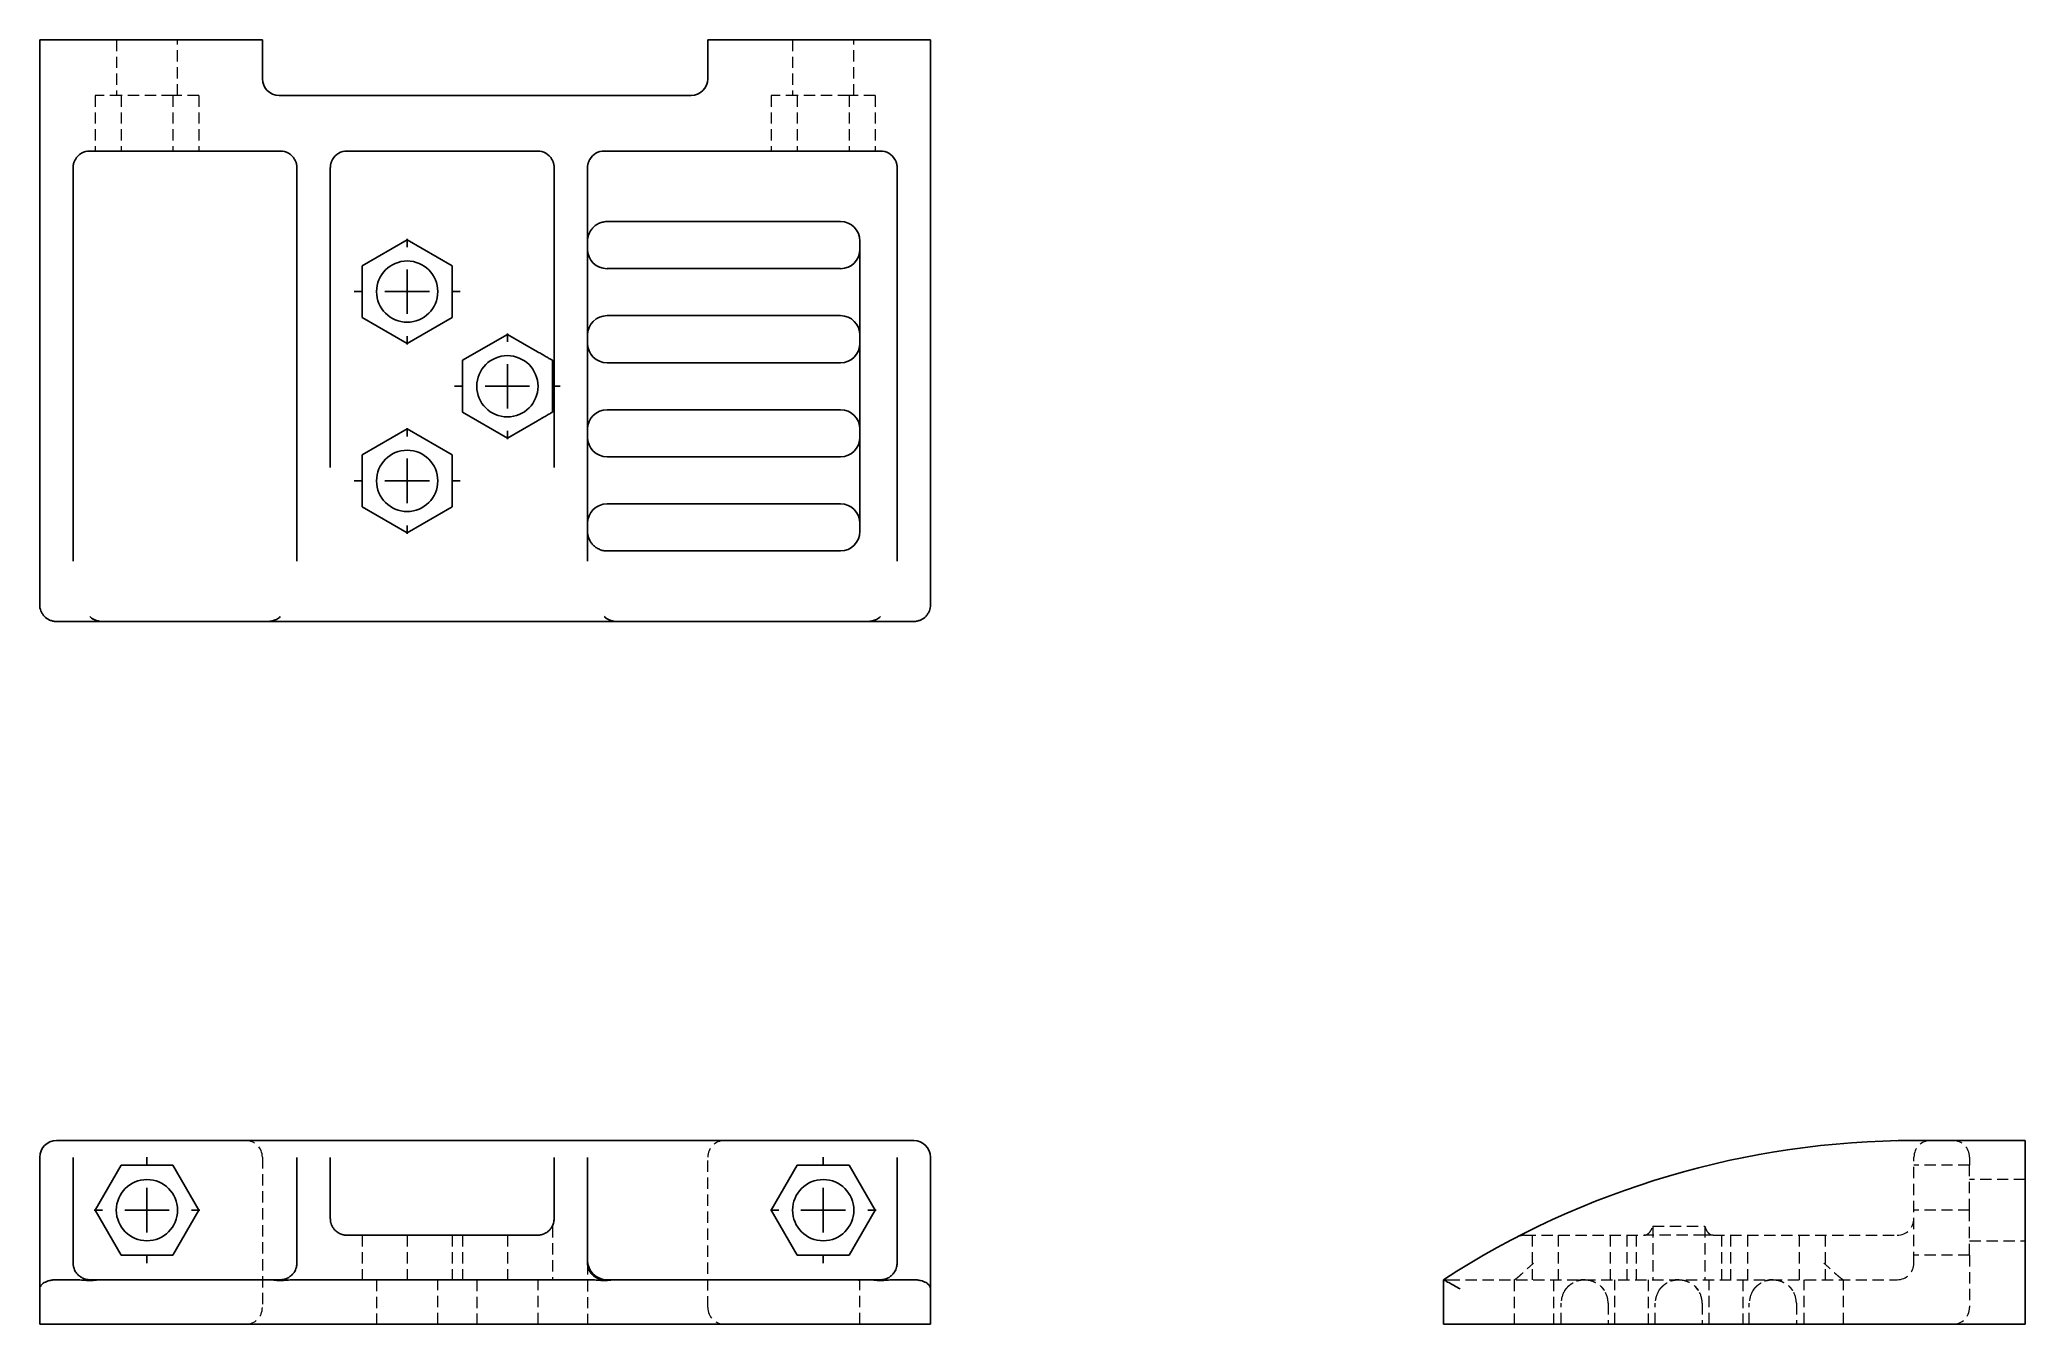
# Model space of a CAD drawing. Header units: millimetres. Extents: x 33 to 256, y 47 to 191.
import ezdxf

# ---------------------------------------------------------------- set-up
doc = ezdxf.new("R2010")
doc.units = ezdxf.units.MM
doc.linetypes.add('HIDDEN', pattern=[1.905, 1.27, -0.635])
doc.layers.add('10', color=7, linetype='Continuous')

# ---------------------------------------------------------------- blocks, each defined once
blk = doc.blocks.new('SW_CENTERMARKSYMBOL_0')
at = {"layer": '10', "color": 0}
for p, q in [((0, 5), (0, 5.9375)), ((0, 0), (0, 2.5)), ((-5, 0), (-5.9375, 0)), ((0, 0), (-2.5, 0)), ((0, 0), (0, -2.5)), ((0, 0), (2.5, 0)), ((5, 0), (5.9375, 0)), ((0, -5), (0, -5.9375))]:
    blk.add_line(p, q, dxfattribs=at)
blk = doc.blocks.new('SW_CENTERMARKSYMBOL_1')
at = {"layer": '10', "color": 0}
for p, q in [((0, 5), (0, 5.9375)), ((0, 0), (0, 2.5)), ((-5, 0), (-5.9375, 0)), ((0, 0), (-2.5, 0)), ((0, 0), (0, -2.5)), ((0, 0), (2.5, 0)), ((5, 0), (5.9375, 0)), ((0, -5), (0, -5.9375))]:
    blk.add_line(p, q, dxfattribs=at)
blk = doc.blocks.new('SW_CENTERMARKSYMBOL_2')
at = {"layer": '10', "color": 0}
for p, q in [((0, 5), (0, 5.9375)), ((0, 0), (0, 2.5)), ((-5, 0), (-5.9375, 0)), ((0, 0), (-2.5, 0)), ((0, 0), (0, -2.5)), ((0, 0), (2.5, 0)), ((5, 0), (5.9375, 0)), ((0, -5), (0, -5.9375))]:
    blk.add_line(p, q, dxfattribs=at)
blk = doc.blocks.new('SW_CENTERMARKSYMBOL_3')
at = {"layer": '10', "color": 0}
for p, q in [((0, 5), (0, 5.9375)), ((0, 0), (0, 2.5)), ((-5, 0), (-5.9375, 0)), ((0, 0), (-2.5, 0)), ((0, 0), (0, -2.5)), ((0, 0), (2.5, 0)), ((5, 0), (5.9375, 0)), ((0, -5), (0, -5.9375))]:
    blk.add_line(p, q, dxfattribs=at)
blk = doc.blocks.new('SW_CENTERMARKSYMBOL_4')
at = {"layer": '10', "color": 0}
for p, q in [((0, 5), (0, 5.9375)), ((0, 0), (0, 2.5)), ((-5, 0), (-5.9375, 0)), ((0, 0), (-2.5, 0)), ((0, 0), (0, -2.5)), ((0, 0), (2.5, 0)), ((5, 0), (5.9375, 0)), ((0, -5), (0, -5.9375))]:
    blk.add_line(p, q, dxfattribs=at)

msp = doc.modelspace()

# ---------------------------------------------------------------- linework, layer by layer
at = {"color": 7, "linetype": 'Continuous', "lineweight": 25}
for p, q in [((33, 178.4), (33, 190.9)), ((33, 190.9), (34.87, 190.9)), ((34.87, 190.9), (56.13, 190.9)), ((56.13, 190.9), (58, 190.9)), ((58, 190.9), (58, 186.52)), ((108, 186.52), (108, 190.9)), ((108, 190.9), (109.87, 190.9)), ((109.87, 190.9), (131.13, 190.9)), ((131.13, 190.9), (133, 190.9)), ((133, 190.9), (133, 178.4)), ((59.87, 184.65), (106.13, 184.65)), ((33, 127.46), (33, 178.4)), ((60, 178.4), (38.62, 178.4)), ((88.88, 178.4), (67.5, 178.4)), ((127.38, 178.4), (96.37, 178.4)), ((133, 178.4), (133, 127.46)), ((36.75, 176.53), (36.75, 132.36)), ((61.87, 132.36), (61.87, 176.53)), ((65.62, 176.53), (65.62, 142.88)), ((90.75, 142.88), (90.75, 176.53)), ((94.5, 176.53), (94.5, 132.36)), ((129.25, 132.36), (129.25, 176.53)), ((122.89, 170.48), (96.69, 170.48)), ((74.25, 168.45), (69.2, 165.53)), ((79.3, 165.53), (74.25, 168.45)), ((125.08, 166.6), (125.08, 168.29)), ((69.2, 165.53), (69.2, 159.7)), ((79.3, 159.7), (79.3, 165.53)), ((96.69, 165.2), (122.89, 165.2)), ((125.08, 162.56), (125.08, 166.6)), ((125.08, 158.51), (125.08, 162.56)), ((69.2, 159.7), (74.25, 156.79)), ((74.25, 156.79), (79.3, 159.7)), ((122.89, 159.92), (96.69, 159.92)), ((125.08, 156.04), (125.08, 158.51)), ((85.5, 157.82), (80.45, 154.91)), ((88.88, 155.87), (85.5, 157.82)), ((125.08, 151.99), (125.08, 156.04)), ((80.45, 154.91), (80.45, 149.08)), ((90.55, 149.08), (90.55, 154.91)), ((96.69, 154.63), (122.89, 154.63)), ((125.08, 147.95), (125.08, 151.99)), ((122.89, 149.35), (96.69, 149.35)), ((74.25, 147.2), (69.2, 144.28)), ((79.3, 144.28), (74.25, 147.2)), ((80.45, 149.08), (85.5, 146.17)), ((85.5, 146.17), (88.88, 148.11)), ((125.08, 145.47), (125.08, 147.95)), ((125.08, 141.43), (125.08, 145.47)), ((69.2, 144.28), (69.2, 138.45)), ((79.3, 138.45), (79.3, 144.28)), ((96.69, 144.07), (122.89, 144.07)), ((125.08, 137.39), (125.08, 141.43)), ((69.2, 138.45), (74.25, 135.54)), ((74.25, 135.54), (79.3, 138.45)), ((122.89, 138.79), (96.69, 138.79)), ((125.08, 135.7), (125.08, 137.39)), ((96.69, 133.51), (122.89, 133.51)), ((34.87, 125.59), (37.15, 125.59)), ((40.1, 125.59), (58.53, 125.59)), ((94.9, 125.59), (61.47, 125.59)), ((97.85, 125.59), (125.9, 125.59)), ((131.13, 125.59), (128.85, 125.59)), ((35.38, 67.31), (34.87, 67.31)), ((35.38, 67.31), (38.62, 67.31)), ((38.62, 67.31), (60, 67.31)), ((60, 67.31), (63.25, 67.31)), ((64.25, 67.31), (63.25, 67.31)), ((64.25, 67.31), (67.5, 67.31)), ((67.5, 67.31), (88.88, 67.31)), ((88.88, 67.31), (92.12, 67.31)), ((93.13, 67.31), (92.12, 67.31)), ((93.13, 67.31), (96.37, 67.31)), ((96.37, 67.31), (127.38, 67.31)), ((127.38, 67.31), (130.62, 67.31)), ((131.13, 67.31), (130.62, 67.31)), ((241.49, 67.29), (242.47, 67.31)), ((243.4, 67.31), (255.9, 67.31)), ((255.9, 67.31), (255.9, 65.44)), ((33, 50.66), (33, 65.44)), ((36.75, 65.42), (36.75, 53.56)), ((61.87, 53.56), (61.87, 65.42)), ((65.62, 65.42), (65.62, 58.56)), ((90.75, 58.56), (90.75, 65.42)), ((94.5, 65.42), (94.5, 53.56)), ((129.25, 53.56), (129.25, 65.42)), ((133, 65.44), (133, 50.66)), ((255.9, 65.44), (255.9, 46.69)), ((42.13, 64.54), (39.22, 59.5)), ((47.96, 64.54), (42.13, 64.54)), ((50.87, 59.5), (47.96, 64.54)), ((118.04, 64.54), (115.13, 59.5)), ((123.87, 64.54), (118.04, 64.54)), ((126.78, 59.5), (123.87, 64.54)), ((39.22, 59.5), (42.13, 54.46)), ((47.96, 54.46), (50.87, 59.5)), ((115.13, 59.5), (118.04, 54.46)), ((123.87, 54.46), (126.78, 59.5)), ((67.5, 56.69), (88.88, 56.69)), ((42.13, 54.46), (47.96, 54.46)), ((118.04, 54.46), (123.87, 54.46)), ((34.87, 51.69), (37.15, 51.69)), ((40.1, 51.69), (58.53, 51.69)), ((94.9, 51.69), (61.47, 51.69)), ((97.85, 51.69), (125.9, 51.69)), ((131.13, 51.69), (128.85, 51.69)), ((190.59, 46.69), (190.59, 51.69)), ((33, 46.69), (33, 50.66)), ((133, 50.66), (133, 46.69)), ((34.87, 46.69), (33, 46.69)), ((34.87, 46.69), (131.13, 46.69)), ((133, 46.69), (131.13, 46.69)), ((192.46, 46.69), (190.59, 46.69)), ((192.46, 46.69), (255.9, 46.69))]:
    msp.add_line(p, q, dxfattribs=at)
at = {"color": 7, "linetype": 'HIDDEN', "lineweight": 18}
for p, q in [((41.61, 190.9), (41.61, 184.65)), ((48.48, 184.65), (48.48, 190.9)), ((117.52, 190.9), (117.52, 184.65)), ((124.39, 184.65), (124.39, 190.9)), ((42.13, 184.65), (39.22, 184.65)), ((39.22, 184.65), (39.22, 178.4)), ((47.96, 184.65), (42.13, 184.65)), ((42.13, 184.65), (42.13, 178.4)), ((50.87, 184.65), (47.96, 184.65)), ((47.96, 184.65), (47.96, 178.4)), ((50.87, 184.65), (50.87, 178.4)), ((118.04, 184.65), (115.13, 184.65)), ((115.13, 184.65), (115.13, 178.4)), ((118.04, 184.65), (118.04, 178.4)), ((123.87, 184.65), (118.04, 184.65)), ((123.87, 184.65), (123.87, 178.4)), ((126.78, 184.65), (123.87, 184.65)), ((126.78, 184.65), (126.78, 178.4)), ((58, 65.44), (58, 48.56)), ((108, 48.56), (108, 65.44)), ((243.4, 53.56), (243.4, 65.44)), ((249.65, 65.44), (249.65, 64.54)), ((249.65, 64.54), (243.4, 64.54)), ((249.65, 59.5), (249.65, 64.54)), ((255.9, 62.94), (249.65, 62.94)), ((249.65, 59.5), (243.4, 59.5)), ((249.65, 54.46), (249.65, 59.5)), ((69.2, 56.69), (69.2, 51.69)), ((74.25, 56.69), (74.25, 51.69)), ((79.3, 56.69), (79.3, 51.69)), ((80.45, 56.69), (80.45, 51.69)), ((85.5, 56.69), (85.5, 51.69)), ((90.55, 57.71), (90.55, 51.69)), ((199.7, 56.69), (213.11, 56.69)), ((200.54, 56.69), (200.54, 51.69)), ((203.45, 56.69), (203.45, 51.69)), ((209.28, 56.69), (209.28, 51.69)), ((211.17, 56.69), (211.17, 51.69)), ((212.2, 56.69), (212.2, 51.69)), ((214.08, 56.69), (213.11, 56.69)), ((214.08, 57.71), (219.91, 57.71)), ((214.08, 57.71), (214.08, 51.69)), ((219.91, 56.69), (214.08, 56.69)), ((219.91, 57.71), (219.91, 51.69)), ((220.87, 56.69), (219.91, 56.69)), ((220.87, 56.69), (241.53, 56.69)), ((221.79, 56.69), (221.79, 51.69)), ((222.82, 56.69), (222.82, 51.69)), ((224.7, 56.69), (224.7, 51.69)), ((230.53, 56.69), (230.53, 51.69)), ((233.45, 56.69), (233.45, 51.69)), ((249.65, 56.06), (255.9, 56.06)), ((94.5, 53.56), (94.5, 46.69)), ((249.65, 54.46), (243.4, 54.46)), ((249.65, 54.46), (249.65, 48.56)), ((70.81, 51.69), (70.81, 46.69)), ((77.69, 46.69), (77.69, 51.69)), ((82.06, 51.69), (82.06, 46.69)), ((88.94, 46.69), (88.94, 51.69)), ((95.9, 51.76), (96.37, 51.69)), ((125.08, 46.69), (125.08, 51.69)), ((191.14, 51.69), (241.53, 51.69)), ((198.51, 51.69), (198.51, 46.69)), ((202.93, 51.69), (202.93, 46.69)), ((209.81, 46.69), (209.81, 51.69)), ((213.56, 51.69), (213.56, 46.69)), ((220.43, 46.69), (220.43, 51.69)), ((224.18, 51.69), (224.18, 46.69)), ((231.06, 46.69), (231.06, 51.69)), ((235.48, 46.69), (235.48, 51.69)), ((203.79, 46.69), (203.79, 49.05)), ((209.07, 49.05), (209.07, 46.69)), ((214.35, 46.69), (214.35, 49.05)), ((219.63, 49.05), (219.63, 46.69)), ((224.92, 46.69), (224.92, 49.05)), ((230.2, 49.05), (230.2, 46.69))]:
    msp.add_line(p, q, dxfattribs=at)
at = {"color": 7, "linetype": 'HIDDEN', "lineweight": 18, "flags": 128}
for points in [[(208.64, 50.49), (208.63, 50.51), (208.34, 50.87)], [(219.2, 50.49), (219.19, 50.51), (218.91, 50.87)], [(229.77, 50.49), (229.75, 50.51), (229.47, 50.87)]]:
    msp.add_lwpolyline(points, dxfattribs=at)
at = {"color": 7, "linetype": 'Continuous', "lineweight": 25}
for centre in [(74.25, 162.62), (85.5, 151.99), (74.25, 141.37), (45.04, 59.5), (120.96, 59.5)]:
    msp.add_circle(centre, 3.44, dxfattribs=at)
for centre, radius, start, end in [((59.87, 186.52), 1.87, 180, 270), ((106.13, 186.52), 1.87, 270, 0), ((38.62, 176.53), 1.87, 90, 150.0099), ((60, 176.53), 1.87, 29.9901, 90), ((67.5, 176.53), 1.87, 90, 150.0099), ((88.88, 176.53), 1.87, 29.9901, 90), ((96.37, 176.53), 1.87, 90, 150.0099), ((127.38, 176.53), 1.87, 29.9901, 90), ((96.69, 168.29), 2.19, 90, 98.2463), ((122.89, 168.29), 2.19, 0, 90), ((96.69, 167.38), 2.19, 180, 270), ((122.89, 167.38), 2.19, 270, 0), ((96.69, 157.73), 2.19, 90, 180), ((122.89, 157.73), 2.19, 0, 90), ((96.69, 156.82), 2.19, 180, 270), ((122.89, 156.82), 2.19, 270, 0), ((96.69, 147.17), 2.19, 90, 180), ((122.89, 147.17), 2.19, 0, 90), ((96.69, 146.26), 2.19, 180, 270), ((122.89, 146.26), 2.19, 270, 0), ((96.69, 136.6), 2.19, 90, 180), ((122.89, 136.6), 2.19, 0, 90), ((122.89, 135.7), 2.19, 270, 0), ((96.69, 135.7), 2.19, 261.7537, 270), ((34.87, 65.44), 1.87, 90, 180), ((131.13, 65.44), 1.87, 0, 90), ((243.4, -29.75), 97.07, 90, 122.9625), ((96.69, 53.87), 2.19, 180, 270)]:
    msp.add_arc(centre, radius, start, end, dxfattribs=at)
at = {"color": 7, "linetype": 'HIDDEN', "lineweight": 18}
for centre, radius, start, end in [((56.13, 65.44), 1.87, 0, 90), ((109.87, 65.44), 1.87, 90, 180), ((245.27, 65.44), 1.87, 90, 180), ((247.78, 65.44), 1.87, 0, 90), ((241.53, 58.56), 1.87, 270, 0), ((199.7, 54.81), 1.87, 90, 117.3294), ((241.53, 53.56), 1.87, 270, 0), ((206.43, 49.05), 2.64, 88.8949, 110.4093), ((216.99, 49.05), 2.64, 88.8949, 110.4093), ((227.56, 49.05), 2.64, 88.8949, 110.4093), ((206.43, 49.05), 2.64, 146.8437, 180), ((206.43, 49.05), 2.64, 133.032, 146.8437), ((206.43, 49.05), 2.64, 0, 33.1563), ((216.99, 49.05), 2.64, 146.8437, 180), ((216.99, 49.05), 2.64, 133.032, 146.8437), ((216.99, 49.05), 2.64, 0, 33.1563), ((227.56, 49.05), 2.64, 146.8437, 180), ((227.56, 49.05), 2.64, 133.032, 146.8437), ((227.56, 49.05), 2.64, 0, 33.1563), ((56.13, 48.56), 1.87, 270, 0), ((109.87, 48.56), 1.87, 180, 270), ((247.78, 48.56), 1.87, 270, 0)]:
    msp.add_arc(centre, radius, start, end, dxfattribs=at)
at = {"color": 7, "linetype": 'Continuous', "lineweight": 25}
for points, knots in [([(37, 177.46), (36.98, 177.43), (36.94, 177.35), (36.89, 177.24), (36.84, 177.12), (36.81, 177), (36.78, 176.88), (36.76, 176.76), (36.75, 176.64), (36.75, 176.56), (36.75, 176.53)], [0, 0, 0, 0, 0.129904, 0.258401, 0.385494, 0.511185, 0.635479, 0.758377, 0.879883, 1, 1, 1, 1]), ([(61.87, 176.53), (61.87, 176.57), (61.87, 176.66), (61.86, 176.8), (61.83, 176.93), (61.8, 177.07), (61.75, 177.2), (61.69, 177.34), (61.65, 177.42), (61.62, 177.46)], [0, 0, 0, 0, 0.137391, 0.276596, 0.41762, 0.560468, 0.705145, 0.851654, 1, 1, 1, 1]), ([(65.88, 177.46), (65.86, 177.43), (65.81, 177.35), (65.76, 177.24), (65.72, 177.12), (65.68, 177), (65.66, 176.88), (65.64, 176.76), (65.63, 176.64), (65.63, 176.56), (65.62, 176.53)], [0, 0, 0, 0, 0.129904, 0.258401, 0.385494, 0.511185, 0.635479, 0.758377, 0.879883, 1, 1, 1, 1]), ([(90.75, 176.53), (90.75, 176.57), (90.75, 176.66), (90.73, 176.8), (90.71, 176.93), (90.67, 177.07), (90.63, 177.2), (90.57, 177.34), (90.52, 177.42), (90.5, 177.46)], [0, 0, 0, 0, 0.137391, 0.276596, 0.41762, 0.560468, 0.705145, 0.851654, 1, 1, 1, 1]), ([(94.75, 177.46), (94.73, 177.43), (94.69, 177.35), (94.64, 177.24), (94.59, 177.12), (94.56, 177), (94.53, 176.88), (94.51, 176.76), (94.5, 176.64), (94.5, 176.56), (94.5, 176.53)], [0, 0, 0, 0, 0.129904, 0.258401, 0.385494, 0.511185, 0.635479, 0.758377, 0.879883, 1, 1, 1, 1]), ([(129.25, 176.53), (129.25, 176.57), (129.25, 176.66), (129.23, 176.8), (129.21, 176.93), (129.17, 177.07), (129.13, 177.2), (129.07, 177.34), (129.02, 177.42), (129, 177.46)], [0, 0, 0, 0, 0.137391, 0.276596, 0.41762, 0.560468, 0.705145, 0.851654, 1, 1, 1, 1]), ([(96.37, 170.45), (96.22, 170.43), (96.07, 170.39), (95.79, 170.29), (95.65, 170.22), (95.41, 170.07), (95.3, 169.99), (95.1, 169.8), (95.02, 169.71), (94.79, 169.4), (94.68, 169.19), (94.54, 168.75), (94.5, 168.52), (94.5, 168.29)], [0, 0, 0, 0, 0.125, 0.125, 0.25, 0.25, 0.375, 0.375, 0.5, 0.5, 0.75, 0.75, 1, 1, 1, 1]), ([(90.55, 154.91), (90.47, 154.95), (90.38, 155.01), (90.14, 155.14), (90.01, 155.22), (89.71, 155.39), (89.54, 155.49), (89.21, 155.68), (89.04, 155.78), (88.88, 155.87)], [0, 0, 0, 0, 0.25, 0.25, 0.5, 0.5, 0.75, 0.75, 1, 1, 1, 1]), ([(88.88, 148.11), (89.04, 148.21), (89.21, 148.31), (89.54, 148.5), (89.71, 148.59), (90.01, 148.77), (90.14, 148.85), (90.38, 148.98), (90.47, 149.04), (90.55, 149.08)], [0, 0, 0, 0, 0.25, 0.25, 0.5, 0.5, 0.75, 0.75, 1, 1, 1, 1]), ([(96.37, 133.53), (96.22, 133.55), (96.07, 133.59), (95.79, 133.7), (95.65, 133.76), (95.41, 133.92), (95.3, 134), (95.1, 134.18), (95.02, 134.28), (94.79, 134.58), (94.68, 134.8), (94.54, 135.24), (94.5, 135.47), (94.5, 135.7)], [0, 0, 0, 0, 0.125, 0.125, 0.25, 0.25, 0.375, 0.375, 0.5, 0.5, 0.75, 0.75, 1, 1, 1, 1]), ([(34.87, 125.59), (34.74, 125.59), (34.61, 125.6), (34.36, 125.66), (34.23, 125.7), (33.88, 125.85), (33.67, 126), (33.42, 126.27), (33.35, 126.37), (33.22, 126.57), (33.17, 126.67), (33.04, 127), (33, 127.23), (33, 127.46)], [0, 0, 0, 0, 0.125, 0.125, 0.25, 0.25, 0.5, 0.5, 0.625, 0.625, 0.75, 0.75, 1, 1, 1, 1]), ([(131.13, 125.59), (131.26, 125.59), (131.39, 125.6), (131.64, 125.66), (131.77, 125.7), (132.12, 125.85), (132.33, 126), (132.58, 126.27), (132.65, 126.37), (132.78, 126.57), (132.83, 126.67), (132.96, 127), (133, 127.23), (133, 127.46)], [0, 0, 0, 0, 0.125, 0.125, 0.25, 0.25, 0.5, 0.5, 0.625, 0.625, 0.75, 0.75, 1, 1, 1, 1]), ([(40.1, 125.59), (39.85, 125.59), (39.61, 125.59), (39.12, 125.59), (38.87, 125.59), (38.38, 125.59), (38.13, 125.59), (37.64, 125.59), (37.4, 125.59), (37.15, 125.59)], [0, 0, 0, 0, 0.25, 0.25, 0.5, 0.5, 0.75, 0.75, 1, 1, 1, 1]), ([(38.62, 126.14), (38.66, 126.11), (38.72, 126.05), (38.82, 125.97), (38.94, 125.9), (39.05, 125.83), (39.18, 125.77), (39.34, 125.7), (39.56, 125.64), (39.82, 125.59), (40, 125.59), (40.1, 125.59)], [0, 0, 0, 0, 0.082367, 0.16457, 0.247074, 0.330338, 0.414808, 0.500913, 0.66296, 0.828581, 1, 1, 1, 1]), ([(58.53, 125.59), (58.58, 125.59), (58.69, 125.59), (58.86, 125.61), (59.02, 125.63), (59.17, 125.67), (59.36, 125.73), (59.57, 125.82), (59.8, 125.96), (59.94, 126.08), (60, 126.14)], [0, 0, 0, 0, 0.1034805, 0.2046498, 0.3039603, 0.4018899, 0.4989374, 0.6694124, 0.8352211, 1, 1, 1, 1]), ([(61.47, 125.59), (61.23, 125.59), (60.98, 125.59), (60.49, 125.59), (60.25, 125.59), (59.75, 125.59), (59.51, 125.59), (59.02, 125.59), (58.77, 125.59), (58.53, 125.59)], [0, 0, 0, 0, 0.25, 0.25, 0.5, 0.5, 0.75, 0.75, 1, 1, 1, 1]), ([(97.85, 125.59), (97.6, 125.59), (97.36, 125.59), (96.87, 125.59), (96.62, 125.59), (96.13, 125.59), (95.88, 125.59), (95.39, 125.59), (95.15, 125.59), (94.9, 125.59)], [0, 0, 0, 0, 0.25, 0.25, 0.5, 0.5, 0.75, 0.75, 1, 1, 1, 1]), ([(96.37, 126.14), (96.41, 126.11), (96.47, 126.05), (96.57, 125.97), (96.69, 125.9), (96.8, 125.83), (96.93, 125.77), (97.09, 125.7), (97.31, 125.64), (97.57, 125.59), (97.75, 125.59), (97.85, 125.59)], [0, 0, 0, 0, 0.0823669, 0.1645703, 0.2470743, 0.3303381, 0.4148084, 0.5009132, 0.6629601, 0.8285814, 1, 1, 1, 1]), ([(125.9, 125.59), (125.96, 125.59), (126.07, 125.59), (126.23, 125.61), (126.39, 125.63), (126.54, 125.67), (126.73, 125.73), (126.95, 125.82), (127.18, 125.96), (127.31, 126.08), (127.38, 126.14)], [0, 0, 0, 0, 0.103481, 0.20465, 0.30396, 0.40189, 0.498937, 0.669412, 0.835221, 1, 1, 1, 1]), ([(128.85, 125.59), (128.6, 125.59), (128.36, 125.59), (127.87, 125.59), (127.62, 125.59), (127.13, 125.59), (126.88, 125.59), (126.39, 125.59), (126.15, 125.59), (125.9, 125.59)], [0, 0, 0, 0, 0.25, 0.25, 0.5, 0.5, 0.75, 0.75, 1, 1, 1, 1]), ([(65.62, 58.56), (65.63, 58.52), (65.63, 58.43), (65.64, 58.3), (65.66, 58.17), (65.69, 58.05), (65.73, 57.94), (65.77, 57.83), (65.82, 57.72), (65.91, 57.57), (66.04, 57.36), (66.25, 57.16), (66.44, 57.01), (66.58, 56.93), (66.7, 56.86), (66.81, 56.82), (66.92, 56.78), (67.03, 56.74), (67.15, 56.72), (67.26, 56.7), (67.38, 56.69), (67.46, 56.69), (67.5, 56.69)], [0, 0, 0, 0, 0.075157, 0.146666, 0.214531, 0.278753, 0.339335, 0.396282, 0.449597, 0.499287, 0.636339, 0.749288, 0.803215, 0.848943, 0.875874, 0.900106, 0.921754, 0.94098, 0.958017, 0.973196, 0.986985, 1, 1, 1, 1]), ([(88.88, 56.69), (88.9, 56.69), (88.95, 56.69), (89.01, 56.69), (89.08, 56.7), (89.15, 56.71), (89.22, 56.72), (89.29, 56.73), (89.36, 56.75), (89.42, 56.77), (89.49, 56.79), (89.55, 56.81), (89.62, 56.84), (89.68, 56.87), (89.79, 56.92), (89.93, 57), (90.12, 57.15), (90.33, 57.37), (90.49, 57.6), (90.61, 57.84), (90.69, 58.06), (90.74, 58.31), (90.75, 58.47), (90.75, 58.56)], [0, 0, 0, 0, 0.007705, 0.015582, 0.023777, 0.032422, 0.041628, 0.051487, 0.062075, 0.073453, 0.08567, 0.098766, 0.112773, 0.127717, 0.14362, 0.192742, 0.250901, 0.363801, 0.5008, 0.603782, 0.72129, 0.853355, 1, 1, 1, 1]), ([(36.75, 53.56), (36.75, 53.52), (36.75, 53.43), (36.77, 53.31), (36.79, 53.19), (36.82, 53.03), (36.89, 52.83), (37.03, 52.57), (37.21, 52.32), (37.43, 52.11), (37.63, 51.97), (37.78, 51.89), (37.92, 51.82), (38.06, 51.77), (38.2, 51.73), (38.34, 51.71), (38.48, 51.69), (38.58, 51.69), (38.62, 51.69)], [0, 0, 0, 0, 0.0696469, 0.1344646, 0.1944546, 0.249619, 0.3831028, 0.4993402, 0.6366862, 0.749331, 0.8031765, 0.8494181, 0.8816768, 0.910455, 0.9360968, 0.9590879, 0.9800985, 1, 1, 1, 1]), ([(60, 51.69), (60.03, 51.69), (60.08, 51.69), (60.15, 51.69), (60.22, 51.7), (60.3, 51.71), (60.37, 51.72), (60.44, 51.74), (60.52, 51.76), (60.59, 51.78), (60.66, 51.81), (60.73, 51.83), (60.84, 51.88), (60.98, 51.96), (61.19, 52.11), (61.42, 52.32), (61.6, 52.57), (61.73, 52.83), (61.81, 53.07), (61.87, 53.32), (61.87, 53.48), (61.87, 53.56)], [0, 0, 0, 0, 0.010405, 0.020987, 0.031891, 0.043249, 0.055178, 0.067779, 0.081139, 0.095329, 0.110409, 0.126431, 0.143435, 0.192756, 0.250651, 0.363286, 0.500651, 0.616883, 0.750382, 0.86553, 1, 1, 1, 1]), ([(94.5, 53.56), (94.5, 53.52), (94.5, 53.43), (94.52, 53.31), (94.54, 53.19), (94.57, 53.03), (94.64, 52.83), (94.78, 52.57), (94.96, 52.32), (95.18, 52.11), (95.38, 51.97), (95.53, 51.89), (95.67, 51.82), (95.81, 51.77), (95.95, 51.73), (96.09, 51.71), (96.23, 51.69), (96.33, 51.69), (96.37, 51.69)], [0, 0, 0, 0, 0.0696469, 0.1344646, 0.1944546, 0.249619, 0.3831028, 0.4993402, 0.6366862, 0.749331, 0.8031765, 0.8494181, 0.8816768, 0.910455, 0.9360968, 0.9590879, 0.9800985, 1, 1, 1, 1]), ([(127.38, 51.69), (127.4, 51.69), (127.45, 51.69), (127.52, 51.69), (127.6, 51.7), (127.67, 51.71), (127.75, 51.72), (127.82, 51.74), (127.89, 51.76), (127.96, 51.78), (128.03, 51.81), (128.1, 51.83), (128.22, 51.88), (128.36, 51.96), (128.57, 52.11), (128.79, 52.32), (128.97, 52.57), (129.11, 52.83), (129.19, 53.07), (129.24, 53.32), (129.25, 53.48), (129.25, 53.56)], [0, 0, 0, 0, 0.010405, 0.020987, 0.031891, 0.043249, 0.055178, 0.067779, 0.081139, 0.095329, 0.110409, 0.126431, 0.143435, 0.192756, 0.250651, 0.363286, 0.500651, 0.616883, 0.750382, 0.86553, 1, 1, 1, 1]), ([(34.87, 51.69), (34.74, 51.69), (34.61, 51.68), (34.36, 51.65), (34.23, 51.63), (33.88, 51.54), (33.67, 51.46), (33.42, 51.32), (33.35, 51.26), (33.22, 51.15), (33.17, 51.1), (33.04, 50.92), (33, 50.79), (33, 50.66)], [0, 0, 0, 0, 0.125, 0.125, 0.25, 0.25, 0.5, 0.5, 0.625, 0.625, 0.75, 0.75, 1, 1, 1, 1]), ([(40.1, 51.69), (39.85, 51.69), (39.61, 51.67), (39.12, 51.62), (38.87, 51.6), (38.38, 51.6), (38.13, 51.62), (37.64, 51.66), (37.4, 51.69), (37.15, 51.69)], [0, 0, 0, 0, 0.25, 0.25, 0.5, 0.5, 0.75, 0.75, 1, 1, 1, 1]), ([(38.62, 51.69), (38.66, 51.69), (38.72, 51.69), (38.82, 51.69), (38.94, 51.69), (39.05, 51.69), (39.18, 51.69), (39.34, 51.69), (39.56, 51.69), (39.82, 51.69), (40, 51.69), (40.1, 51.69)], [0, 0, 0, 0, 0.082367, 0.16457, 0.247074, 0.330338, 0.414808, 0.500913, 0.66296, 0.828581, 1, 1, 1, 1]), ([(61.47, 51.69), (61.23, 51.69), (60.98, 51.66), (60.49, 51.62), (60.25, 51.6), (59.75, 51.6), (59.51, 51.62), (59.02, 51.67), (58.77, 51.69), (58.53, 51.69)], [0, 0, 0, 0, 0.25, 0.25, 0.5, 0.5, 0.75, 0.75, 1, 1, 1, 1]), ([(58.53, 51.69), (58.58, 51.69), (58.69, 51.69), (58.86, 51.69), (59.02, 51.69), (59.17, 51.69), (59.36, 51.69), (59.57, 51.69), (59.8, 51.69), (59.94, 51.69), (60, 51.69)], [0, 0, 0, 0, 0.1034805, 0.2046498, 0.3039603, 0.4018899, 0.4989374, 0.6694124, 0.8352211, 1, 1, 1, 1]), ([(97.85, 51.69), (97.6, 51.69), (97.36, 51.67), (96.87, 51.62), (96.62, 51.6), (96.13, 51.6), (95.88, 51.62), (95.39, 51.66), (95.15, 51.69), (94.9, 51.69)], [0, 0, 0, 0, 0.25, 0.25, 0.5, 0.5, 0.75, 0.75, 1, 1, 1, 1]), ([(96.37, 51.69), (96.41, 51.69), (96.47, 51.69), (96.57, 51.69), (96.69, 51.69), (96.8, 51.69), (96.93, 51.69), (97.09, 51.69), (97.31, 51.69), (97.57, 51.69), (97.75, 51.69), (97.85, 51.69)], [0, 0, 0, 0, 0.0823669, 0.1645703, 0.2470743, 0.3303381, 0.4148084, 0.5009132, 0.6629601, 0.8285814, 1, 1, 1, 1]), ([(128.85, 51.69), (128.6, 51.69), (128.36, 51.66), (127.87, 51.62), (127.62, 51.6), (127.13, 51.6), (126.88, 51.62), (126.39, 51.67), (126.15, 51.69), (125.9, 51.69)], [0, 0, 0, 0, 0.25, 0.25, 0.5, 0.5, 0.75, 0.75, 1, 1, 1, 1]), ([(125.9, 51.69), (125.96, 51.69), (126.07, 51.69), (126.23, 51.69), (126.39, 51.69), (126.54, 51.69), (126.73, 51.69), (126.95, 51.69), (127.18, 51.69), (127.31, 51.69), (127.38, 51.69)], [0, 0, 0, 0, 0.103481, 0.20465, 0.30396, 0.40189, 0.498937, 0.669412, 0.835221, 1, 1, 1, 1]), ([(131.13, 51.69), (131.26, 51.69), (131.39, 51.68), (131.64, 51.65), (131.77, 51.63), (132.12, 51.54), (132.33, 51.46), (132.58, 51.32), (132.65, 51.26), (132.78, 51.15), (132.83, 51.1), (132.96, 50.92), (133, 50.79), (133, 50.66)], [0, 0, 0, 0, 0.125, 0.125, 0.25, 0.25, 0.5, 0.5, 0.625, 0.625, 0.75, 0.75, 1, 1, 1, 1]), ([(190.59, 51.69), (190.59, 51.69), (190.6, 51.68), (190.66, 51.65), (190.7, 51.63), (190.85, 51.54), (191, 51.46), (191.27, 51.32), (191.37, 51.26), (191.57, 51.15), (191.67, 51.1), (192, 50.92), (192.23, 50.79), (192.46, 50.66)], [0, 0, 0, 0, 0.125, 0.125, 0.25, 0.25, 0.5, 0.5, 0.625, 0.625, 0.75, 0.75, 1, 1, 1, 1])]:
    msp.add_open_spline(points, degree=3, knots=knots, dxfattribs=at)
at = {"color": 7, "linetype": 'HIDDEN', "lineweight": 18}
for points, knots in [([(213.11, 56.69), (213.21, 56.69), (213.31, 56.71), (213.5, 56.8), (213.59, 56.87), (213.77, 57.06), (213.85, 57.17), (213.98, 57.43), (214.04, 57.57), (214.08, 57.71)], [0, 0, 0, 0, 0.25, 0.25, 0.5, 0.5, 0.75, 0.75, 1, 1, 1, 1]), ([(219.91, 57.71), (219.95, 57.57), (220.01, 57.43), (220.14, 57.17), (220.22, 57.06), (220.39, 56.87), (220.49, 56.8), (220.68, 56.71), (220.78, 56.69), (220.87, 56.69)], [0, 0, 0, 0, 0.25, 0.25, 0.5, 0.5, 0.75, 0.75, 1, 1, 1, 1]), ([(198.53, 51.69), (198.55, 51.69), (198.59, 51.71), (198.7, 51.78), (198.76, 51.83), (198.92, 51.95), (199, 52.02), (199.18, 52.18), (199.28, 52.26), (199.58, 52.53), (199.8, 52.73), (200.24, 53.14), (200.47, 53.35), (200.7, 53.56)], [0, 0, 0, 0, 0.125, 0.125, 0.25, 0.25, 0.375, 0.375, 0.5, 0.5, 0.75, 0.75, 1, 1, 1, 1]), ([(235.45, 51.69), (235.43, 51.69), (235.39, 51.71), (235.29, 51.78), (235.22, 51.83), (235.07, 51.95), (234.99, 52.02), (234.8, 52.18), (234.71, 52.26), (234.4, 52.53), (234.19, 52.73), (233.75, 53.14), (233.52, 53.35), (233.29, 53.56)], [0, 0, 0, 0, 0.125, 0.125, 0.25, 0.25, 0.375, 0.375, 0.5, 0.5, 0.75, 0.75, 1, 1, 1, 1]), ([(124.95, 51.61), (124.94, 51.61), (124.9, 51.63), (125, 51.66), (125.08, 51.69)], [0, 0, 0, 0, 0.2779622, 1, 1, 1, 1]), ([(190.59, 51.69), (190.59, 51.69), (190.59, 51.69), (190.61, 51.69), (190.63, 51.69), (190.67, 51.69), (190.73, 51.69), (190.82, 51.69), (190.96, 51.69), (191.08, 51.69), (191.14, 51.69)], [0, 0, 0, 0, 0.103481, 0.20465, 0.30396, 0.40189, 0.498937, 0.669412, 0.835221, 1, 1, 1, 1]), ([(190.59, 51.6), (190.59, 51.6), (190.64, 51.62), (190.74, 51.64), (190.92, 51.68), (191.05, 51.68), (191.14, 51.69)], [0, 0, 0, 0, 0.034832, 0.278591, 0.518881, 1, 1, 1, 1]), ([(204.22, 50.49), (204.24, 50.52), (204.27, 50.57), (204.33, 50.65), (204.39, 50.73), (204.46, 50.8), (204.53, 50.88), (204.6, 50.95), (204.68, 51.03), (204.82, 51.14), (205.04, 51.3), (205.31, 51.44), (205.59, 51.56), (205.86, 51.63), (206.14, 51.68), (206.32, 51.68), (206.43, 51.69)], [0, 0, 0, 0, 0.026938, 0.054761, 0.083702, 0.113968, 0.145739, 0.179174, 0.214406, 0.251551, 0.366121, 0.500953, 0.61557, 0.749747, 0.853293, 1, 1, 1, 1]), ([(206.43, 51.69), (206.49, 51.69), (206.6, 51.68), (206.75, 51.67), (206.87, 51.65), (207.05, 51.62), (207.27, 51.56), (207.55, 51.44), (207.82, 51.3), (208.06, 51.13), (208.23, 50.99), (208.35, 50.87), (208.46, 50.74), (208.55, 50.62), (208.61, 50.53), (208.64, 50.49)], [0, 0, 0, 0, 0.078748, 0.146708, 0.20388, 0.250265, 0.384445, 0.499092, 0.633925, 0.748527, 0.807023, 0.860798, 0.910396, 0.95651, 1, 1, 1, 1]), ([(214.78, 50.49), (214.8, 50.52), (214.84, 50.57), (214.89, 50.65), (214.95, 50.73), (215.02, 50.8), (215.09, 50.88), (215.16, 50.95), (215.24, 51.03), (215.38, 51.14), (215.6, 51.3), (215.87, 51.44), (216.16, 51.56), (216.42, 51.63), (216.7, 51.68), (216.89, 51.68), (216.99, 51.69)], [0, 0, 0, 0, 0.026938, 0.054761, 0.083702, 0.113968, 0.145739, 0.179174, 0.214406, 0.251551, 0.366121, 0.500953, 0.61557, 0.749747, 0.853293, 1, 1, 1, 1]), ([(216.99, 51.69), (217.05, 51.69), (217.16, 51.68), (217.31, 51.67), (217.44, 51.65), (217.61, 51.62), (217.83, 51.56), (218.11, 51.44), (218.39, 51.3), (218.62, 51.13), (218.79, 50.99), (218.91, 50.87), (219.02, 50.74), (219.12, 50.62), (219.18, 50.53), (219.2, 50.49)], [0, 0, 0, 0, 0.078748, 0.146708, 0.20388, 0.250265, 0.384445, 0.499092, 0.633925, 0.748527, 0.807023, 0.860798, 0.910396, 0.95651, 1, 1, 1, 1]), ([(225.35, 50.49), (225.36, 50.52), (225.4, 50.57), (225.46, 50.65), (225.52, 50.73), (225.58, 50.8), (225.65, 50.88), (225.73, 50.95), (225.81, 51.03), (225.95, 51.14), (226.16, 51.3), (226.43, 51.44), (226.72, 51.56), (226.98, 51.63), (227.26, 51.68), (227.45, 51.68), (227.56, 51.69)], [0, 0, 0, 0, 0.0269384, 0.0547614, 0.083702, 0.1139675, 0.1457392, 0.1791738, 0.214406, 0.2515509, 0.3661208, 0.5009532, 0.6155698, 0.7497474, 0.8532927, 1, 1, 1, 1]), ([(227.56, 51.69), (227.61, 51.69), (227.72, 51.68), (227.87, 51.67), (228, 51.65), (228.17, 51.62), (228.39, 51.56), (228.68, 51.44), (228.95, 51.3), (229.18, 51.13), (229.35, 50.99), (229.47, 50.87), (229.58, 50.74), (229.68, 50.62), (229.74, 50.53), (229.77, 50.49)], [0, 0, 0, 0, 0.078748, 0.146708, 0.20388, 0.250265, 0.384445, 0.499092, 0.633925, 0.748527, 0.807023, 0.860798, 0.910396, 0.95651, 1, 1, 1, 1])]:
    msp.add_open_spline(points, degree=3, knots=knots, dxfattribs=at)

# ---------------------------------------------------------------- block references
at = {"layer": '10'}
for name, p in [('SW_CENTERMARKSYMBOL_3', (74.25, 162.62)), ('SW_CENTERMARKSYMBOL_2', (85.5, 151.99)), ('SW_CENTERMARKSYMBOL_4', (74.25, 141.37)), ('SW_CENTERMARKSYMBOL_1', (45.04, 59.5)), ('SW_CENTERMARKSYMBOL_0', (120.96, 59.5))]:
    msp.add_blockref(name, p, dxfattribs=at)

doc.saveas('drawing.dxf')
